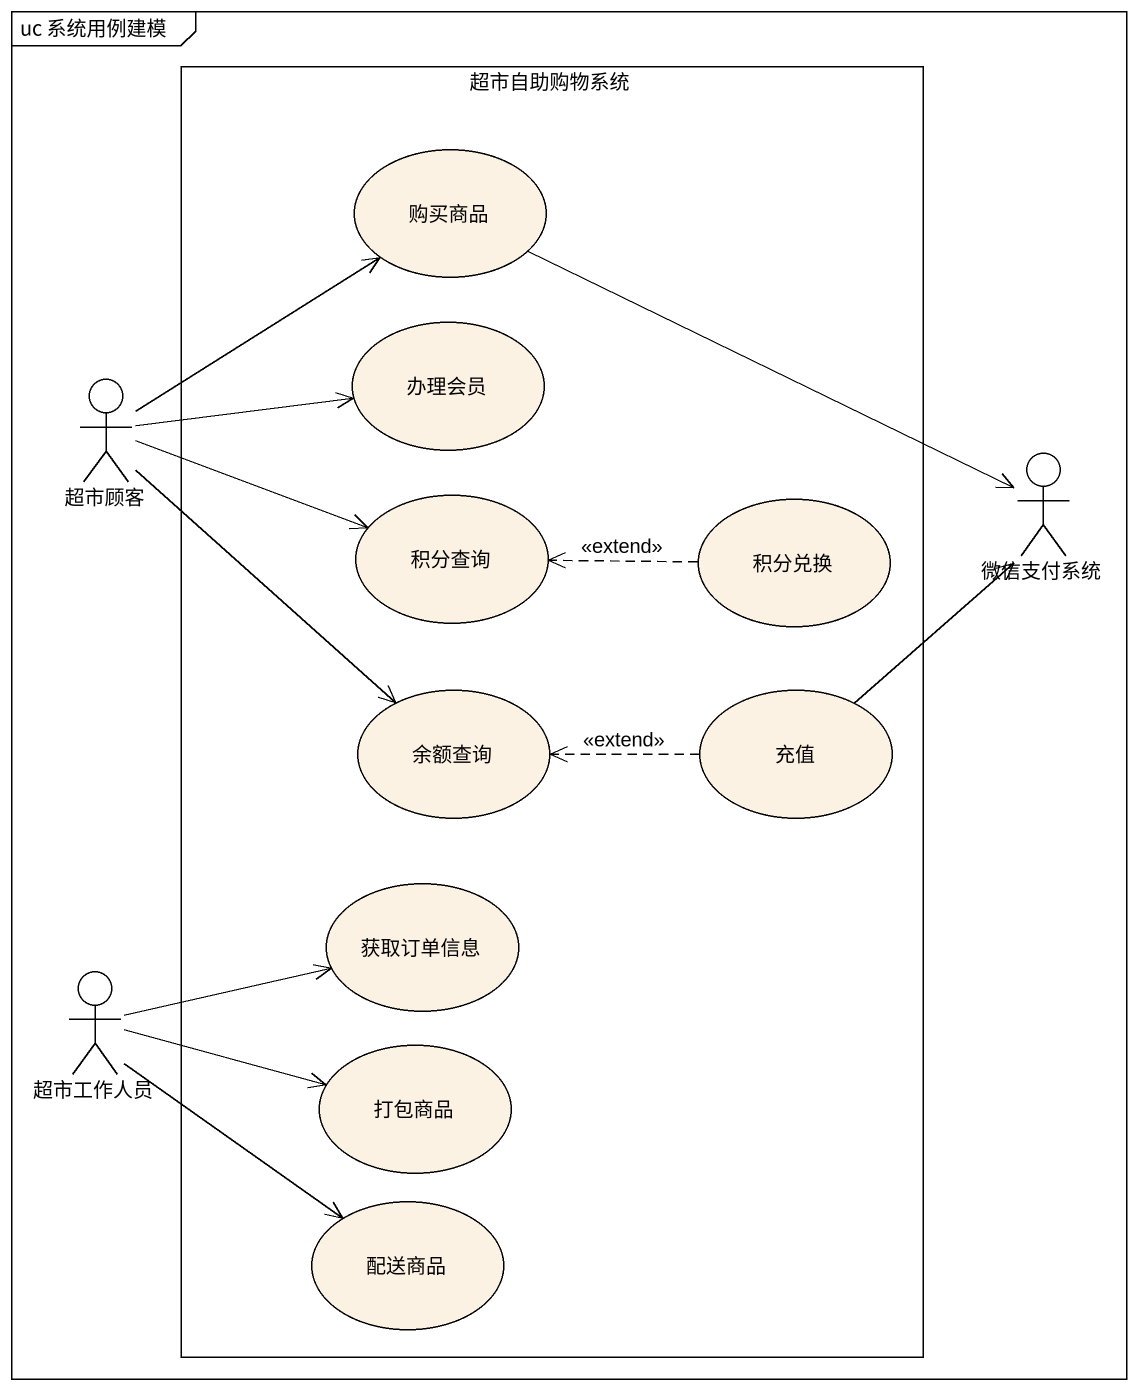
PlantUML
@startuml
mainframe uc 系统用例建模
rectangle 超市自助购物系统 {
  usecase 购买商品
  usecase 办理会员
  usecase 积分查询
  usecase 积分兑换
  usecase 余额查询
  usecase 充值
  usecase 获取订单信息
  usecase 打包商品
  usecase 配送商品
}
actor 超市顾客
actor 微信支付系统
actor 超市工作人员
超市顾客 -up-> 购买商品
超市顾客 -right-> 办理会员
超市顾客 -right-> 积分查询
超市顾客 --> 余额查询
微信支付系统 <-left- 购买商品
积分兑换 .left.> 积分查询 : <<extend>>
充值 -up-> 微信支付系统
充值 .left.> 余额查询 : <<extend>>
超市工作人员 -right-> 获取订单信息
超市工作人员 -right-> 打包商品
超市工作人员 --> 配送商品
@enduml
